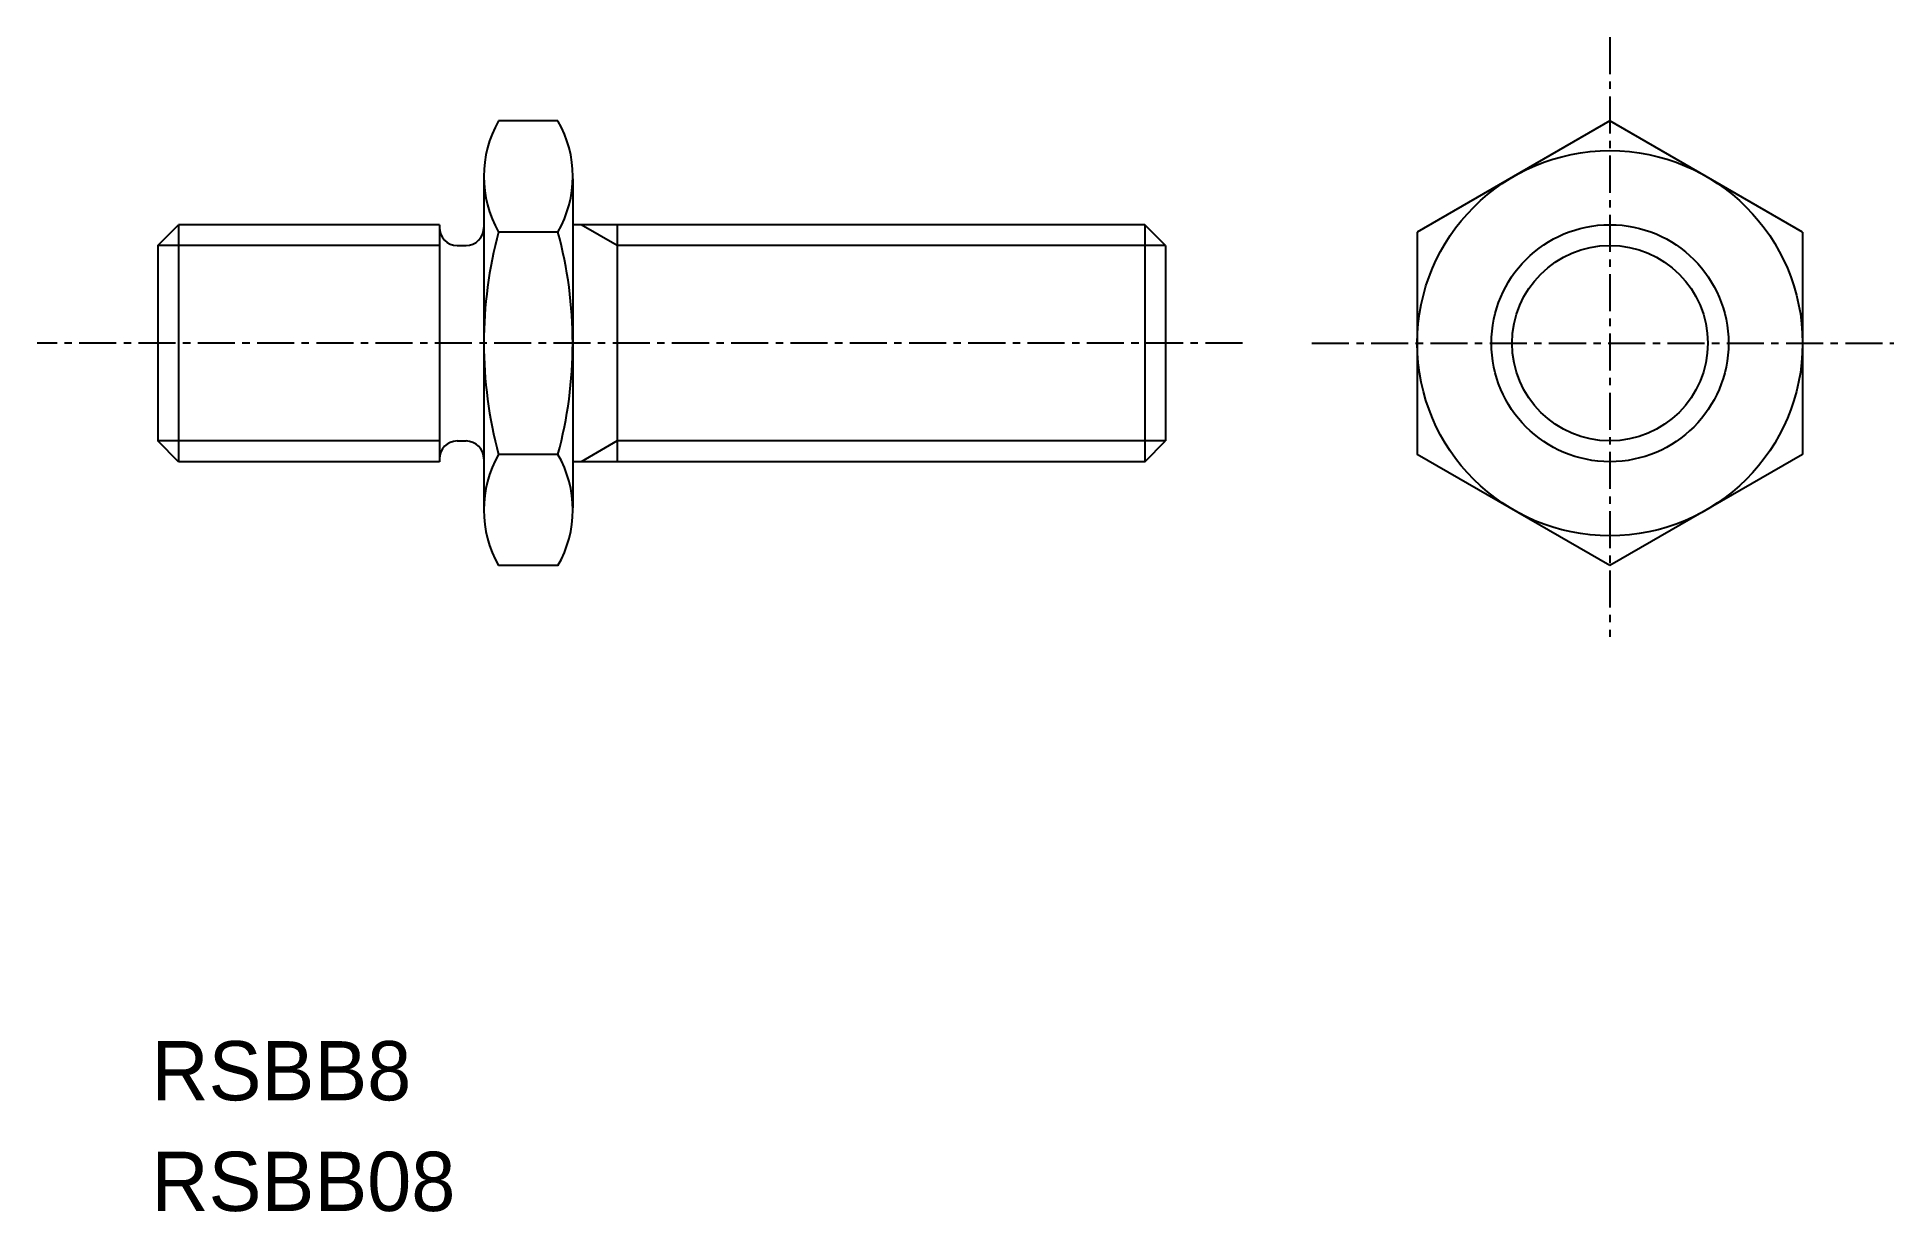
# Model space of a CAD drawing. Extents: x 1267.1 to 1329.7, y 31.5 to 71.1.
import ezdxf

# ---------------------------------------------------------------- set-up
doc = ezdxf.new("R2010")
doc.units = 0
doc.linetypes.add('CENTER', pattern=[2, 1.25, -0.25, 0.25, -0.25])
doc.layers.get('0').update_dxf_attribs({"linetype": 'CONTINUOUS'})
doc.layers.add('CENTER', color=1, linetype='CENTER')

msp = doc.modelspace()

# ---------------------------------------------------------------- linework, layer by layer
at = {"color": 7, "linetype": 'CONTINUOUS'}
for p, q in [((1284.645, 68.274), (1282.645, 68.274)), ((1320.145, 68.274), (1313.645, 64.521)), ((1326.645, 64.521), (1320.145, 68.274)), ((1282.145, 66.321), (1282.145, 55.216)), ((1285.145, 66.321), (1285.145, 55.216)), ((1271.145, 64.069), (1271.845, 64.769)), ((1280.645, 64.769), (1271.845, 64.769)), ((1271.845, 64.769), (1271.845, 56.769)), ((1280.645, 64.769), (1280.645, 56.769)), ((1304.445, 64.769), (1285.145, 64.769)), ((1286.645, 64.769), (1286.645, 56.769)), ((1305.145, 64.069), (1304.445, 64.769)), ((1304.445, 64.769), (1304.445, 56.769)), ((1271.145, 64.069), (1271.145, 57.469)), ((1281.245, 64.069), (1281.545, 64.069)), ((1284.645, 64.521), (1282.645, 64.521)), ((1305.145, 64.069), (1305.145, 57.469)), ((1313.645, 64.521), (1313.645, 57.016)), ((1326.645, 64.521), (1326.645, 57.016)), ((1271.845, 56.769), (1271.145, 57.469)), ((1281.245, 57.469), (1281.545, 57.469)), ((1284.645, 57.016), (1282.645, 57.016)), ((1304.445, 56.769), (1305.145, 57.469)), ((1320.145, 53.263), (1313.645, 57.016)), ((1326.645, 57.016), (1320.145, 53.263)), ((1280.645, 56.769), (1271.845, 56.769)), ((1304.445, 56.769), (1285.145, 56.769)), ((1284.645, 53.263), (1282.645, 53.263))]:
    msp.add_line(p, q, dxfattribs=at)
at = {"color": 3, "linetype": 'CONTINUOUS'}
for p, q in [((1286.645, 64.069), (1285.432, 64.769)), ((1280.645, 64.069), (1271.145, 64.069)), ((1305.145, 64.069), (1286.645, 64.069)), ((1280.645, 57.469), (1271.145, 57.469)), ((1286.645, 57.469), (1285.432, 56.769)), ((1305.145, 57.469), (1286.645, 57.469))]:
    msp.add_line(p, q, dxfattribs=at)
at = {"color": 7, "linetype": 'CONTINUOUS'}
for radius in [6.5, 4]:
    msp.add_circle((1320.145, 60.769), radius, dxfattribs=at)
at = {"color": 3, "linetype": 'CONTINUOUS'}
msp.add_circle((1320.145, 60.769), 3.3, dxfattribs=at)
at = {"color": 7, "linetype": 'CONTINUOUS'}
for centre, radius, start, end in [((1285.91, 66.398), 3.766, 150.1141, 209.8859), ((1281.38, 66.398), 3.766, 330.1141, 29.8859), ((1281.245, 64.669), 0.6, 180, 270), ((1281.545, 64.669), 0.6, 270, 0), ((1296.478, 60.769), 14.333, 164.82182, 195.17818), ((1270.811, 60.769), 14.333, 344.82182, 15.17818), ((1281.245, 56.869), 0.6, 90, 180), ((1281.545, 56.869), 0.6, 0, 90), ((1285.91, 55.14), 3.766, 150.1141, 209.8859), ((1281.38, 55.14), 3.766, 330.1141, 29.8859)]:
    msp.add_arc(centre, radius, start, end, dxfattribs=at)
at = {"layer": 'CENTER', "color": 1, "linetype": 'CENTER'}
for p, q in [((1320.145, 71.099), (1320.145, 50.863)), ((1307.743, 60.769), (1267.071, 60.769)), ((1310.088, 60.769), (1329.726, 60.769))]:
    msp.add_line(p, q, dxfattribs=at)

# ---------------------------------------------------------------- texts
at = {"color": 7, "linetype": 'CONTINUOUS'}
for s, p in [('RSBB8', (1270.926, 35.216)), ('RSBB08', (1270.926, 31.481))]:
    msp.add_text(s, height=2, dxfattribs=at).set_placement(p)

doc.saveas('drawing.dxf')
